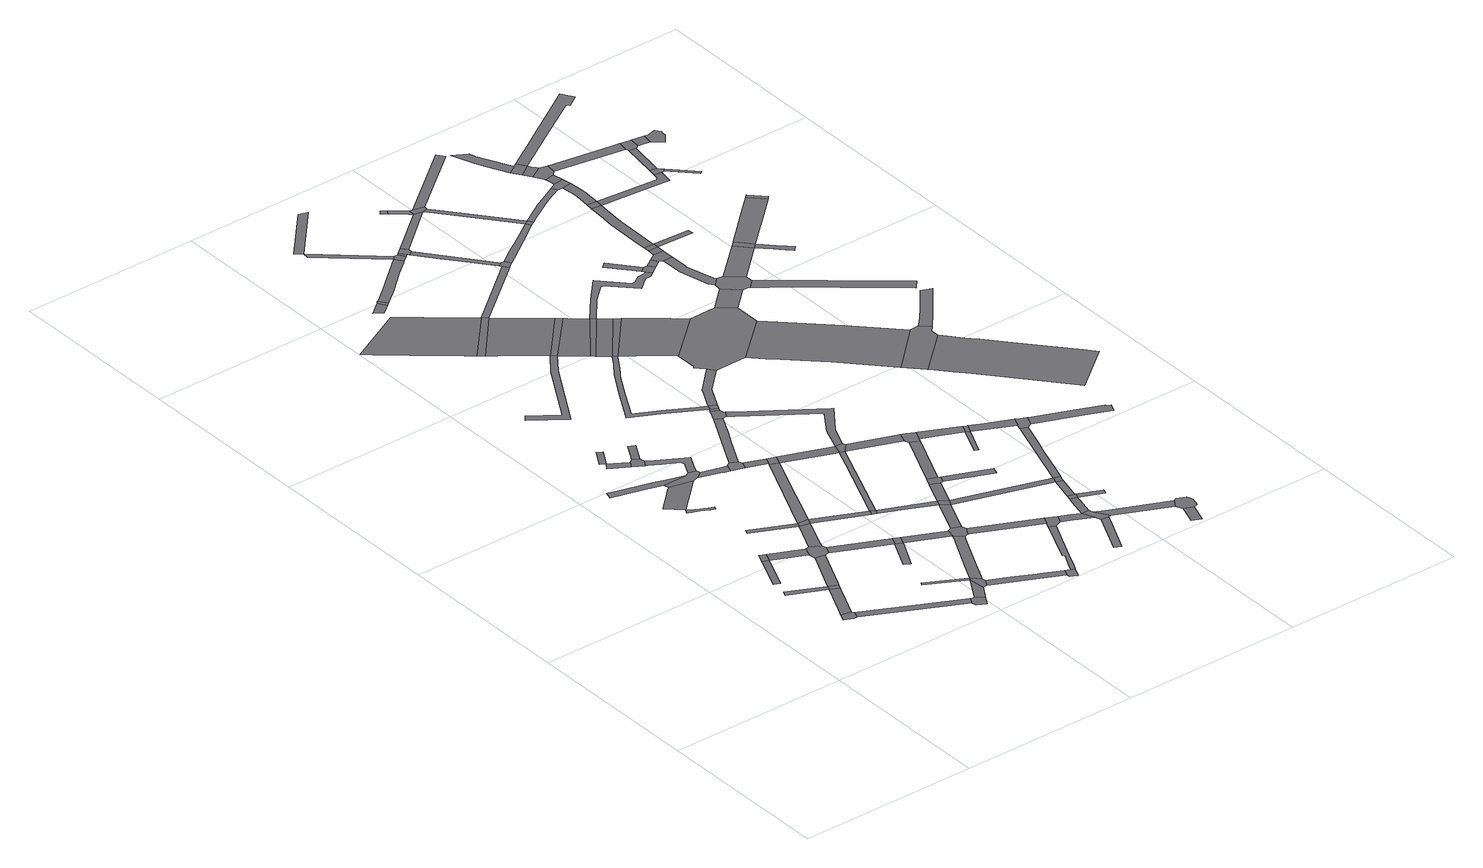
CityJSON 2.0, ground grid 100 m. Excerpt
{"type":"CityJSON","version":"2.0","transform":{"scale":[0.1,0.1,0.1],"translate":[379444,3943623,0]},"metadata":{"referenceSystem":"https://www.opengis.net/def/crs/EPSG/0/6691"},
"CityObjects":{
"road1":{"type":"Road","attributes":{"class":"1040","function":"9020","usage":"9","RoadStructureAttribute.sectionType":"4"},"geometry":[{"type":"MultiSurface","lod":"1","boundaries":[[[0,1,2,3,4,5]]]}]},
"road2":{"type":"Road","attributes":{"class":"1040","function":"9020","usage":"9","RoadStructureAttribute.sectionType":"1"},"geometry":[{"type":"MultiSurface","lod":"1","boundaries":[[[6,7,8,9]]]}]},
"road3":{"type":"Road","attributes":{"class":"1040","function":"9020","usage":"9","RoadStructureAttribute.sectionType":"1"},"geometry":[{"type":"MultiSurface","lod":"1","boundaries":[[[8,10,11,0,5,12,13,14,15]]]}]},
"road4":{"type":"Road","attributes":{"class":"1040","function":"9020","usage":"9","RoadStructureAttribute.sectionType":"1"},"geometry":[{"type":"MultiSurface","lod":"1","boundaries":[[[16,17,18,19]]]}]},
"road5":{"type":"Road","attributes":{"class":"1040","function":"9020","usage":"9","RoadStructureAttribute.sectionType":"4"},"geometry":[{"type":"MultiSurface","lod":"1","boundaries":[[[9,8,15,20]]]}]},
"road6":{"type":"Road","attributes":{"class":"1040","function":"9020","usage":"9","RoadStructureAttribute.sectionType":"4"},"geometry":[{"type":"MultiSurface","lod":"1","boundaries":[[[21,16,19,22]]]}]},
"road7":{"type":"Road","attributes":{"class":"1040","function":"9020","usage":"9","RoadStructureAttribute.sectionType":"1"},"geometry":[{"type":"MultiSurface","lod":"1","boundaries":[[[4,3,23,24]]]}]},
"road8":{"type":"Road","attributes":{"class":"1040","function":"9020","usage":"9","RoadStructureAttribute.sectionType":"1"},"geometry":[{"type":"MultiSurface","lod":"1","boundaries":[[[25,9,20,26,27,28]]]}]},
"road9":{"type":"Road","attributes":{"class":"1040","function":"9020","usage":"9","RoadStructureAttribute.sectionType":"1"},"geometry":[{"type":"MultiSurface","lod":"1","boundaries":[[[22,19,29,30]]]}]},
"road10":{"type":"Road","attributes":{"class":"1040","function":"9020","usage":"9","RoadStructureAttribute.sectionType":"1"},"geometry":[{"type":"MultiSurface","lod":"1","boundaries":[[[31,32,33,34,35,36,37,38,39,40,41,42,43,44]]]}]},
"road11":{"type":"Road","attributes":{"class":"1040","function":"9020","usage":"9","RoadStructureAttribute.sectionType":"4"},"geometry":[{"type":"MultiSurface","lod":"1","boundaries":[[[45,30,29,25,28,46,47,48]]]}]},
"road12":{"type":"Road","attributes":{"class":"1040","function":"9020","usage":"9","RoadStructureAttribute.sectionType":"1"},"geometry":[{"type":"MultiSurface","lod":"1","boundaries":[[[49,50,51,52,53,54,55,56,57]]]}]},
"road13":{"type":"Road","attributes":{"class":"1040","function":"9020","usage":"9","RoadStructureAttribute.sectionType":"1"},"geometry":[{"type":"MultiSurface","lod":"1","boundaries":[[[58,59,60,61,62,43,63,64,65]]]}]},
"road14":{"type":"Road","attributes":{"class":"1040","function":"9020","usage":"9","RoadStructureAttribute.sectionType":"1"},"geometry":[{"type":"MultiSurface","lod":"1","boundaries":[[[66,67,68,69]]]}]},
"road15":{"type":"Road","attributes":{"class":"1040","function":"9020","usage":"9","RoadStructureAttribute.sectionType":"1"},"geometry":[{"type":"MultiSurface","lod":"1","boundaries":[[[70,71,72,73]]]}]},
"road16":{"type":"Road","attributes":{"class":"1040","function":"9020","usage":"9","RoadStructureAttribute.sectionType":"4"},"geometry":[{"type":"MultiSurface","lod":"1","boundaries":[[[74,24,23,75,76,77,78]]]}]},
"road17":{"type":"Road","attributes":{"class":"1040","function":"9020","usage":"9","RoadStructureAttribute.sectionType":"1"},"geometry":[{"type":"MultiSurface","lod":"1","boundaries":[[[79,80,81,70]]]}]},
"road18":{"type":"Road","attributes":{"class":"1040","function":"9020","usage":"9","RoadStructureAttribute.sectionType":"1"},"geometry":[{"type":"MultiSurface","lod":"1","boundaries":[[[68,45,48,82,83]]]}]},
"road19":{"type":"Road","attributes":{"class":"1040","function":"9020","usage":"9","RoadStructureAttribute.sectionType":"1"},"geometry":[{"type":"MultiSurface","lod":"1","boundaries":[[[84,85,86,87,88,89]]]}]},
"road20":{"type":"Road","attributes":{"class":"1040","function":"9020","usage":"9","RoadStructureAttribute.sectionType":"4"},"geometry":[{"type":"MultiSurface","lod":"1","boundaries":[[[90,73,72,91,92,93]]]}]},
"road21":{"type":"Road","attributes":{"class":"1040","function":"9020","usage":"9","RoadStructureAttribute.sectionType":"1"},"geometry":[{"type":"MultiSurface","lod":"1","boundaries":[[[88,94,95,78,77,96,97,98]]]}]},
"road22":{"type":"Road","attributes":{"class":"1040","function":"9020","usage":"9","RoadStructureAttribute.sectionType":"4"},"geometry":[{"type":"MultiSurface","lod":"1","boundaries":[[[99,57,56,58,65,100,101,102]]]}]},
"road23":{"type":"Road","attributes":{"class":"1040","function":"9020","usage":"9","RoadStructureAttribute.sectionType":"1"},"geometry":[{"type":"MultiSurface","lod":"1","boundaries":[[[47,46,103,104]]]}]},
"road24":{"type":"Road","attributes":{"class":"1040","function":"9020","usage":"9","RoadStructureAttribute.sectionType":"4"},"geometry":[{"type":"MultiSurface","lod":"1","boundaries":[[[69,68,83,105]]]}]},
"road25":{"type":"Road","attributes":{"class":"1040","function":"9020","usage":"9","RoadStructureAttribute.sectionType":"1"},"geometry":[{"type":"MultiSurface","lod":"1","boundaries":[[[103,106,107,108]]]}]},
"road26":{"type":"Road","attributes":{"class":"1040","function":"9020","usage":"9","RoadStructureAttribute.sectionType":"1"},"geometry":[{"type":"MultiSurface","lod":"1","boundaries":[[[109,110,90,93]]]}]},
"road27":{"type":"Road","attributes":{"class":"1040","function":"9020","usage":"9","RoadStructureAttribute.sectionType":"4"},"geometry":[{"type":"MultiSurface","lod":"1","boundaries":[[[89,88,98,111,112,113]]]}]},
"road28":{"type":"Road","attributes":{"class":"1040","function":"9020","usage":"9","RoadStructureAttribute.sectionType":"1"},"geometry":[{"type":"MultiSurface","lod":"1","boundaries":[[[114,115,116,92,91,117,118,119,120,121,99,102]]]}]},
"road29":{"type":"Road","attributes":{"class":"1040","function":"9020","usage":"9","RoadStructureAttribute.sectionType":"1"},"geometry":[{"type":"MultiSurface","lod":"1","boundaries":[[[122,101,100,123,124,125,126,127]]]}]},
"road30":{"type":"Road","attributes":{"class":"1040","function":"9020","usage":"9","RoadStructureAttribute.sectionType":"4"},"geometry":[{"type":"MultiSurface","lod":"1","boundaries":[[[104,103,108,128]]]}]},
"road31":{"type":"Road","attributes":{"class":"1040","function":"9020","usage":"9","RoadStructureAttribute.sectionType":"1"},"geometry":[{"type":"MultiSurface","lod":"1","boundaries":[[[105,83,129,130]]]}]},
"road32":{"type":"Road","attributes":{"class":"1040","function":"9020","usage":"9","RoadStructureAttribute.sectionType":"1"},"geometry":[{"type":"MultiSurface","lod":"1","boundaries":[[[131,69,105,132,133,134,135]]]}]},
"road33":{"type":"Road","attributes":{"class":"1040","function":"9020","usage":"9","RoadStructureAttribute.sectionType":"1"},"geometry":[{"type":"MultiSurface","lod":"1","boundaries":[[[136,137,138,139,89,113,140,141,142,143,144,145,146]]]}]},
"road34":{"type":"Road","attributes":{"class":"1040","function":"9020","usage":"9","RoadStructureAttribute.sectionType":"1"},"geometry":[{"type":"MultiSurface","lod":"1","boundaries":[[[147,148,149,112,111,150,151,152]]]}]},
"road35":{"type":"Road","attributes":{"class":"1040","function":"9020","usage":"9","RoadStructureAttribute.sectionType":"4"},"geometry":[{"type":"MultiSurface","lod":"1","boundaries":[[[153,127,126,154,155,156]]]}]},
"road36":{"type":"Road","attributes":{"class":"1040","function":"9020","usage":"9","RoadStructureAttribute.sectionType":"1"},"geometry":[{"type":"MultiSurface","lod":"1","boundaries":[[[128,108,136,157]]]}]},
"road37":{"type":"Road","attributes":{"class":"1040","function":"9020","usage":"9","RoadStructureAttribute.sectionType":"1"},"geometry":[{"type":"MultiSurface","lod":"1","boundaries":[[[158,159,160,161,162,163,164,165,166,167,168]]]}]},
"road38":{"type":"Road","attributes":{"class":"1040","function":"9020","usage":"9","RoadStructureAttribute.sectionType":"4"},"geometry":[{"type":"MultiSurface","lod":"1","boundaries":[[[130,129,169,170]]]}]},
"road39":{"type":"Road","attributes":{"name":"都道318号","class":"1040","function":"3","usage":"1","RoadStructureAttribute.sectionType":"1"},"geometry":[{"type":"MultiSurface","lod":"1","boundaries":[[[171,172,173,174,175,176,177,178,179,180,181,182,183,184,185]]]}]},
"road40":{"type":"Road","attributes":{"class":"1040","function":"9020","usage":"9","RoadStructureAttribute.sectionType":"1"},"geometry":[{"type":"MultiSurface","lod":"1","boundaries":[[[155,154,186,187]]]}]},
"road41":{"type":"Road","attributes":{"class":"1040","function":"9020","usage":"9","RoadStructureAttribute.sectionType":"4"},"geometry":[{"type":"MultiSurface","lod":"1","boundaries":[[[188,189,157,136,146,190,191,192]]]}]},
"road42":{"type":"Road","attributes":{"class":"1040","function":"9020","usage":"9","RoadStructureAttribute.sectionType":"4"},"geometry":[{"type":"MultiSurface","lod":"1","boundaries":[[[187,186,131,135,193]]]}]},
"road43":{"type":"Road","attributes":{"class":"1040","function":"9020","usage":"9","RoadStructureAttribute.sectionType":"4"},"geometry":[{"type":"MultiSurface","lod":"1","boundaries":[[[194,152,151,195,196,197,198]]]}]},
"road44":{"type":"Road","attributes":{"class":"1040","function":"9020","usage":"9","RoadStructureAttribute.sectionType":"1"},"geometry":[{"type":"MultiSurface","lod":"1","boundaries":[[[199,200,201,202,153,156,203,204,205,206]]]}]},
"road45":{"type":"Road","attributes":{"class":"1040","function":"9020","usage":"9","RoadStructureAttribute.sectionType":"1"},"geometry":[{"type":"MultiSurface","lod":"1","boundaries":[[[170,169,207,208,209]]]}]},
"road46":{"type":"Road","attributes":{"class":"1040","function":"9020","usage":"9","RoadStructureAttribute.sectionType":"1"},"geometry":[{"type":"MultiSurface","lod":"1","boundaries":[[[210,211,212,213,214,215,216]]]}]},
"road47":{"type":"Road","attributes":{"class":"1040","function":"9020","usage":"9","RoadStructureAttribute.sectionType":"1"},"geometry":[{"type":"MultiSurface","lod":"1","boundaries":[[[217,218,219,130,170,220]]]}]},
"road48":{"type":"Road","attributes":{"class":"1040","function":"9020","usage":"9","RoadStructureAttribute.sectionType":"1"},"geometry":[{"type":"MultiSurface","lod":"1","boundaries":[[[208,221,222,188,192,223]]]}]},
"road49":{"type":"Road","attributes":{"class":"1040","function":"9020","usage":"9","RoadStructureAttribute.sectionType":"4"},"geometry":[{"type":"MultiSurface","lod":"1","boundaries":[[[224,210,216,225,226,227]]]}]},
"road50":{"type":"Road","attributes":{"name":"都道318号","class":"1040","function":"3","usage":"1","RoadStructureAttribute.sectionType":"4"},"geometry":[{"type":"MultiSurface","lod":"1","boundaries":[[[185,184,228,229]]]}]},
"road51":{"type":"Road","attributes":{"class":"1040","function":"9020","usage":"9","RoadStructureAttribute.sectionType":"1"},"geometry":[{"type":"MultiSurface","lod":"1","boundaries":[[[230,231,232,233,234,235,236,237,238,239,240,241,242,243,244,245,246,247,248,249,250,251,252]]]}]},
"road52":{"type":"Road","attributes":{"class":"1040","function":"9020","usage":"9","RoadStructureAttribute.sectionType":"1"},"geometry":[{"type":"MultiSurface","lod":"1","boundaries":[[[253,193,135,254,217,255]]]}]},
"road53":{"type":"Road","attributes":{"class":"1040","function":"9020","usage":"9","RoadStructureAttribute.sectionType":"1"},"geometry":[{"type":"MultiSurface","lod":"1","boundaries":[[[256,191,190,257,258,259]]]}]},
"road54":{"type":"Road","attributes":{"class":"1040","function":"9020","usage":"9","RoadStructureAttribute.sectionType":"1"},"geometry":[{"type":"MultiSurface","lod":"1","boundaries":[[[260,261,262,263,264,198,197,265,266,267,268]]]}]},
"road55":{"type":"Road","attributes":{"class":"1040","function":"9020","usage":"9","RoadStructureAttribute.sectionType":"4"},"geometry":[{"type":"MultiSurface","lod":"1","boundaries":[[[209,208,223,269]]]}]},
"road56":{"type":"Road","attributes":{"class":"1040","function":"9020","usage":"9","RoadStructureAttribute.sectionType":"4"},"geometry":[{"type":"MultiSurface","lod":"1","boundaries":[[[270,199,206,271,272,273,274]]]}]},
"road57":{"type":"Road","attributes":{"name":"都道318号","class":"1040","function":"3","usage":"1","RoadStructureAttribute.sectionType":"1"},"geometry":[{"type":"MultiSurface","lod":"1","boundaries":[[[275,276,229,228,277,278,279,280,281,159,282]]]}]},
"road58":{"type":"Road","attributes":{"class":"1040","function":"9020","usage":"9","RoadStructureAttribute.sectionType":"1"},"geometry":[{"type":"MultiSurface","lod":"1","boundaries":[[[251,283,270,274,284]]]}]},
"road59":{"type":"Road","attributes":{"class":"1040","function":"9020","usage":"9","RoadStructureAttribute.sectionType":"1"},"geometry":[{"type":"MultiSurface","lod":"1","boundaries":[[[285,209,269,286]]]}]},
"road60":{"type":"Road","attributes":{"class":"1040","function":"9020","usage":"9","RoadStructureAttribute.sectionType":"4"},"geometry":[{"type":"MultiSurface","lod":"1","boundaries":[[[252,251,284,287]]]}]},
"road61":{"type":"Road","attributes":{"class":"1040","function":"9020","usage":"9","RoadStructureAttribute.sectionType":"1"},"geometry":[{"type":"MultiSurface","lod":"1","boundaries":[[[288,289,290,227,226,291,292,293,294,295,296]]]}]},
"road62":{"type":"Road","attributes":{"class":"1040","function":"9020","usage":"9","RoadStructureAttribute.sectionType":"4"},"geometry":[{"type":"MultiSurface","lod":"1","boundaries":[[[255,217,220,297,298]]]}]},
"road63":{"type":"Road","attributes":{"class":"1040","function":"9020","usage":"9","RoadStructureAttribute.sectionType":"4"},"geometry":[{"type":"MultiSurface","lod":"1","boundaries":[[[299,285,286,300,301,302]]]}]},
"road64":{"type":"Road","attributes":{"name":"都道318号","class":"1040","function":"3","usage":"1","RoadStructureAttribute.sectionType":"4"},"geometry":[{"type":"MultiSurface","lod":"1","boundaries":[[[158,303,282,159]]]}]},
"road65":{"type":"Road","attributes":{"class":"1040","function":"9020","usage":"9","RoadStructureAttribute.sectionType":"4"},"geometry":[{"type":"MultiSurface","lod":"1","boundaries":[[[259,258,260,268,304,305]]]}]},
"road66":{"type":"Road","attributes":{"class":"1040","function":"9020","usage":"9","RoadStructureAttribute.sectionType":"1"},"geometry":[{"type":"MultiSurface","lod":"1","boundaries":[[[306,307,288,308]]]}]},
"road67":{"type":"Road","attributes":{"class":"1040","function":"9020","usage":"9","RoadStructureAttribute.sectionType":"1"},"geometry":[{"type":"MultiSurface","lod":"1","boundaries":[[[309,310,311,312,313,272,271,314,315,316,317,318,255,298]]]}]},
"road68":{"type":"Road","attributes":{"name":"都道318号","class":"1040","function":"3","usage":"1","RoadStructureAttribute.sectionType":"1"},"geometry":[{"type":"MultiSurface","lod":"1","boundaries":[[[319,303,158,320,321,322]]]}]},
"road69":{"type":"Road","attributes":{"class":"1040","function":"9020","usage":"9","RoadStructureAttribute.sectionType":"1"},"geometry":[{"type":"MultiSurface","lod":"1","boundaries":[[[323,324,325,326,327,328,252,287]]]}]},
"road70":{"type":"Road","attributes":{"class":"1040","function":"9020","usage":"9","RoadStructureAttribute.sectionType":"1"},"geometry":[{"type":"MultiSurface","lod":"1","boundaries":[[[329,330,306,331]]]}]},
"road71":{"type":"Road","attributes":{"class":"1040","function":"9020","usage":"9","RoadStructureAttribute.sectionType":"1"},"geometry":[{"type":"MultiSurface","lod":"1","boundaries":[[[297,220,332,333]]]}]},
"road72":{"type":"Road","attributes":{"class":"1040","function":"9020","usage":"9","RoadStructureAttribute.sectionType":"1"},"geometry":[{"type":"MultiSurface","lod":"1","boundaries":[[[269,223,334,335,336]]]}]},
"road73":{"type":"Road","attributes":{"class":"1040","function":"9020","usage":"9","RoadStructureAttribute.sectionType":"1"},"geometry":[{"type":"MultiSurface","lod":"1","boundaries":[[[337,338,339,340,341]]]}]},
"road74":{"type":"Road","attributes":{"name":"都道318号","class":"1040","function":"3","usage":"1","RoadStructureAttribute.sectionType":"4"},"geometry":[{"type":"MultiSurface","lod":"1","boundaries":[[[342,343,322,321]]]}]},
"road75":{"type":"Road","attributes":{"class":"1040","function":"9020","usage":"9","RoadStructureAttribute.sectionType":"1"},"geometry":[{"type":"MultiSurface","lod":"1","boundaries":[[[344,305,304,345,346,347]]]}]},
"road76":{"type":"Road","attributes":{"class":"1040","function":"9020","usage":"9","RoadStructureAttribute.sectionType":"1"},"geometry":[{"type":"MultiSurface","lod":"1","boundaries":[[[348,349,299,302,350]]]}]},
"road77":{"type":"Road","attributes":{"class":"1040","function":"9020","usage":"9","RoadStructureAttribute.sectionType":"1"},"geometry":[{"type":"MultiSurface","lod":"1","boundaries":[[[351,352,301,300]]]}]},
"road78":{"type":"Road","attributes":{"name":"都道318号","class":"1040","function":"3","usage":"1","RoadStructureAttribute.sectionType":"1"},"geometry":[{"type":"MultiSurface","lod":"1","boundaries":[[[343,342,240,353]]]}]},
"road79":{"type":"Road","attributes":{"class":"1040","function":"9020","usage":"9","RoadStructureAttribute.sectionType":"4"},"geometry":[{"type":"MultiSurface","lod":"1","boundaries":[[[308,288,296,354,355,356]]]}]},
"road80":{"type":"Road","attributes":{"class":"1040","function":"9020","usage":"9","RoadStructureAttribute.sectionType":"1"},"geometry":[{"type":"MultiSurface","lod":"1","boundaries":[[[357,358,185,229,359]]]}]},
"road81":{"type":"Road","attributes":{"name":"都道318号","class":"1040","function":"3","usage":"1","RoadStructureAttribute.sectionType":"4"},"geometry":[{"type":"MultiSurface","lod":"1","boundaries":[[[239,360,353,240]]]}]},
"road82":{"type":"Road","attributes":{"class":"1040","function":"9020","usage":"9","RoadStructureAttribute.sectionType":"1"},"geometry":[{"type":"MultiSurface","lod":"1","boundaries":[[[361,355,354,362]]]}]},
"road83":{"type":"Road","attributes":{"class":"1040","function":"9020","usage":"9","RoadStructureAttribute.sectionType":"4"},"geometry":[{"type":"MultiSurface","lod":"1","boundaries":[[[347,346,337,341,363,364,365]]]}]},
"road84":{"type":"Road","attributes":{"class":"1040","function":"9020","usage":"9","RoadStructureAttribute.sectionType":"1"},"geometry":[{"type":"MultiSurface","lod":"1","boundaries":[[[366,367,347,365,368,369,370]]]}]},
"road85":{"type":"Road","attributes":{"class":"1040","function":"9020","usage":"9","RoadStructureAttribute.sectionType":"4"},"geometry":[{"type":"MultiSurface","lod":"1","boundaries":[[[371,361,362,372,373,374]]]}]},
"road86":{"type":"Road","attributes":{"class":"1040","function":"9020","usage":"9","RoadStructureAttribute.sectionType":"4"},"geometry":[{"type":"MultiSurface","lod":"1","boundaries":[[[375,333,332,348,350,376,377]]]}]},
"road87":{"type":"Road","attributes":{"class":"1040","function":"9020","usage":"9","RoadStructureAttribute.sectionType":"4"},"geometry":[{"type":"MultiSurface","lod":"1","boundaries":[[[378,366,370,379,380]]]}]},
"road88":{"type":"Road","attributes":{"name":"都道318号","class":"1040","function":"3","usage":"1","RoadStructureAttribute.sectionType":"1"},"geometry":[{"type":"MultiSurface","lod":"1","boundaries":[[[381,360,239,382,383,384]]]}]},
"road89":{"type":"Road","attributes":{"class":"1040","function":"9020","usage":"9","RoadStructureAttribute.sectionType":"1"},"geometry":[{"type":"MultiSurface","lod":"1","boundaries":[[[335,378,380,385,386]]]}]},
"road90":{"type":"Road","attributes":{"class":"1040","function":"9020","usage":"9","RoadStructureAttribute.sectionType":"1"},"geometry":[{"type":"MultiSurface","lod":"1","boundaries":[[[373,372,387,388,389,390]]]}]},
"road91":{"type":"Road","attributes":{"class":"1040","function":"9020","usage":"9","RoadStructureAttribute.sectionType":"1"},"geometry":[{"type":"MultiSurface","lod":"1","boundaries":[[[391,392,379,370]]]}]},
"road92":{"type":"Road","attributes":{"class":"1040","function":"9020","usage":"9","RoadStructureAttribute.sectionType":"4"},"geometry":[{"type":"MultiSurface","lod":"1","boundaries":[[[336,335,386,393,394]]]}]},
"road93":{"type":"Road","attributes":{"class":"1040","function":"9020","usage":"9","RoadStructureAttribute.sectionType":"1"},"geometry":[{"type":"MultiSurface","lod":"1","boundaries":[[[395,364,363,396,397]]]}]},
"road94":{"type":"Road","attributes":{"class":"1040","function":"9020","usage":"9","RoadStructureAttribute.sectionType":"1"},"geometry":[{"type":"MultiSurface","lod":"1","boundaries":[[[398,399,377,376,400,401,402]]]}]},
"road95":{"type":"Road","attributes":{"class":"1040","function":"9020","usage":"9","RoadStructureAttribute.sectionType":"1"},"geometry":[{"type":"MultiSurface","lod":"1","boundaries":[[[401,403,404,405]]]}]},
"road96":{"type":"Road","attributes":{"class":"1040","function":"9020","usage":"9","RoadStructureAttribute.sectionType":"1"},"geometry":[{"type":"MultiSurface","lod":"1","boundaries":[[[406,371,374,407,408]]]}]},
"road97":{"type":"Road","attributes":{"class":"1040","function":"9020","usage":"9","RoadStructureAttribute.sectionType":"4"},"geometry":[{"type":"MultiSurface","lod":"1","boundaries":[[[409,410,390,389,357,359,411]]]}]},
"road98":{"type":"Road","attributes":{"name":"都道318号","class":"1040","function":"3","usage":"1","RoadStructureAttribute.sectionType":"4"},"geometry":[{"type":"MultiSurface","lod":"1","boundaries":[[[412,413,414,415,384,383,416,417,325,324,418,419]]]}]},
"road99":{"type":"Road","attributes":{"class":"1040","function":"9020","usage":"9","RoadStructureAttribute.sectionType":"4"},"geometry":[{"type":"MultiSurface","lod":"1","boundaries":[[[420,421,422,423]]]}]},
"road100":{"type":"Road","attributes":{"class":"1040","function":"9020","usage":"9","RoadStructureAttribute.sectionType":"1"},"geometry":[{"type":"MultiSurface","lod":"1","boundaries":[[[424,425,426,427]]]}]},
"road101":{"type":"Road","attributes":{"class":"1040","function":"9020","usage":"9","RoadStructureAttribute.sectionType":"4"},"geometry":[{"type":"MultiSurface","lod":"1","boundaries":[[[428,402,401,405,429]]]}]},
"road102":{"type":"Road","attributes":{"class":"1040","function":"9020","usage":"9","RoadStructureAttribute.sectionType":"1"},"geometry":[{"type":"MultiSurface","lod":"1","boundaries":[[[423,422,430,406,431]]]}]},
"road103":{"type":"Road","attributes":{"class":"1040","function":"9020","usage":"9","RoadStructureAttribute.sectionType":"1"},"geometry":[{"type":"MultiSurface","lod":"1","boundaries":[[[432,433,336,394,434,435,436,437,438]]]}]},
"road104":{"type":"Road","attributes":{"class":"1040","function":"9020","usage":"9","RoadStructureAttribute.sectionType":"1"},"geometry":[{"type":"MultiSurface","lod":"1","boundaries":[[[439,440,441,442,443,444,322,343,445,446,447,448,449,450,451,452]]]}]},
"road105":{"type":"Road","attributes":{"class":"1040","function":"9020","usage":"9","RoadStructureAttribute.sectionType":"4"},"geometry":[{"type":"MultiSurface","lod":"1","boundaries":[[[453,397,396,424,427,454,455,456]]]}]},
"road106":{"type":"Road","attributes":{"class":"1040","function":"9020","usage":"9","RoadStructureAttribute.sectionType":"4"},"geometry":[{"type":"MultiSurface","lod":"1","boundaries":[[[431,406,408,457,458,459]]]}]},
"road107":{"type":"Road","attributes":{"class":"1040","function":"9020","usage":"9","RoadStructureAttribute.sectionType":"1"},"geometry":[{"type":"MultiSurface","lod":"1","boundaries":[[[460,461,429,405,462,463]]]}]},
"road108":{"type":"Road","attributes":{"class":"1040","function":"9020","usage":"9","RoadStructureAttribute.sectionType":"1"},"geometry":[{"type":"MultiSurface","lod":"1","boundaries":[[[464,465,466,467,468,469,470,471,472,410,409]]]}]},
"road109":{"type":"Road","attributes":{"class":"1040","function":"9020","usage":"9","RoadStructureAttribute.sectionType":"4"},"geometry":[{"type":"MultiSurface","lod":"1","boundaries":[[[473,463,462,432,438,474,475]]]}]},
"road110":{"type":"Road","attributes":{"class":"1040","function":"9020","usage":"9","RoadStructureAttribute.sectionType":"1"},"geometry":[{"type":"MultiSurface","lod":"1","boundaries":[[[476,457,408,477,478,468,479]]]}]},
"road111":{"type":"Road","attributes":{"class":"1040","function":"9020","usage":"9","RoadStructureAttribute.sectionType":"1"},"geometry":[{"type":"MultiSurface","lod":"1","boundaries":[[[480,481,482,483]]]}]},
"road112":{"type":"Road","attributes":{"name":"都道318号","class":"1040","function":"3","usage":"1","RoadStructureAttribute.sectionType":"1"},"geometry":[{"type":"MultiSurface","lod":"1","boundaries":[[[484,485,486,487,419,418,488,489,490,491,492,493,494]]]}]},
"road113":{"type":"Road","attributes":{"class":"1040","function":"9020","usage":"9","RoadStructureAttribute.sectionType":"4"},"geometry":[{"type":"MultiSurface","lod":"1","boundaries":[[[483,482,452,451,495,496,497]]]}]},
"road114":{"type":"Road","attributes":{"class":"1040","function":"9020","usage":"9","RoadStructureAttribute.sectionType":"1"},"geometry":[{"type":"MultiSurface","lod":"1","boundaries":[[[498,413,412,499]]]}]},
"road115":{"type":"Road","attributes":{"class":"1040","function":"9020","usage":"9","RoadStructureAttribute.sectionType":"4"},"geometry":[{"type":"MultiSurface","lod":"1","boundaries":[[[479,468,467,500,501]]]}]},
"road116":{"type":"Road","attributes":{"class":"1040","function":"9020","usage":"9","RoadStructureAttribute.sectionType":"1"},"geometry":[{"type":"MultiSurface","lod":"1","boundaries":[[[502,503,459,458,504,505,506]]]}]},
"road117":{"type":"Road","attributes":{"class":"1040","function":"9020","usage":"9","RoadStructureAttribute.sectionType":"1"},"geometry":[{"type":"MultiSurface","lod":"1","boundaries":[[[507,508,497,496]]]}]},
"road118":{"type":"Road","attributes":{"class":"1040","function":"9020","usage":"9","RoadStructureAttribute.sectionType":"1"},"geometry":[{"type":"MultiSurface","lod":"1","boundaries":[[[509,510,511,512,513,475,474,514,515,516,517]]]}]},
"road119":{"type":"Road","attributes":{"class":"1040","function":"9020","usage":"9","RoadStructureAttribute.sectionType":"1"},"geometry":[{"type":"MultiSurface","lod":"1","boundaries":[[[518,519,520,521,522,523,524,525,526,527,528,529]]]}]},
"road120":{"type":"Road","attributes":{"class":"1040","function":"9020","usage":"9","RoadStructureAttribute.sectionType":"4"},"geometry":[{"type":"MultiSurface","lod":"1","boundaries":[[[530,508,507,518,529,531]]]}]},
"road121":{"type":"Road","attributes":{"class":"1040","function":"9020","usage":"9","RoadStructureAttribute.sectionType":"4"},"geometry":[{"type":"MultiSurface","lod":"1","boundaries":[[[524,523,498,499,532,533,534,535,536,537]]]}]},
"road122":{"type":"Road","attributes":{"class":"1040","function":"9020","usage":"9","RoadStructureAttribute.sectionType":"1"},"geometry":[{"type":"MultiSurface","lod":"1","boundaries":[[[538,539,530,531]]]}]},
"road123":{"type":"Road","attributes":{"name":"都道318号","class":"1040","function":"3","usage":"1","RoadStructureAttribute.sectionType":"4"},"geometry":[{"type":"MultiSurface","lod":"1","boundaries":[[[540,541,542,494,493,543,544]]]}]},
"road124":{"type":"Road","attributes":{"class":"1040","function":"9020","usage":"9","RoadStructureAttribute.sectionType":"4"},"geometry":[{"type":"MultiSurface","lod":"1","boundaries":[[[545,539,538,546,547]]]}]},
"road125":{"type":"Road","attributes":{"class":"1040","function":"9020","usage":"9","RoadStructureAttribute.sectionType":"1"},"geometry":[{"type":"MultiSurface","lod":"1","boundaries":[[[548,549,550,551,479,501,552,553,554,555,556]]]}]},
"road126":{"type":"Road","attributes":{"class":"1040","function":"9020","usage":"9","RoadStructureAttribute.sectionType":"1"},"geometry":[{"type":"MultiSurface","lod":"1","boundaries":[[[557,558,559,560,561,545,547,562,563,564,565]]]}]},
"road127":{"type":"Road","attributes":{"class":"1040","function":"9020","usage":"9","RoadStructureAttribute.sectionType":"1"},"geometry":[{"type":"MultiSurface","lod":"1","boundaries":[[[566,567,546,538]]]}]},
"road128":{"type":"Road","attributes":{"class":"1040","function":"9020","usage":"9","RoadStructureAttribute.sectionType":"1"},"geometry":[{"type":"MultiSurface","lod":"1","boundaries":[[[568,569,537,536,570,571]]]}]},
"road129":{"type":"Road","attributes":{"class":"1040","function":"9020","usage":"9","RoadStructureAttribute.sectionType":"4"},"geometry":[{"type":"MultiSurface","lod":"1","boundaries":[[[572,557,565,573]]]}]},
"road130":{"type":"Road","attributes":{"class":"1040","function":"9020","usage":"9","RoadStructureAttribute.sectionType":"1"},"geometry":[{"type":"MultiSurface","lod":"1","boundaries":[[[574,575,576,577,578,579,580,581,582,583]]]}]},
"road131":{"type":"Road","attributes":{"name":"都道318号","class":"1040","function":"3","usage":"1","RoadStructureAttribute.sectionType":"1"},"geometry":[{"type":"MultiSurface","lod":"1","boundaries":[[[584,585,586,587,588,589,544,543,590,591,592,593,594]]]}]},
"road132":{"type":"Road","attributes":{"class":"1040","function":"9020","usage":"9","RoadStructureAttribute.sectionType":"1"},"geometry":[{"type":"MultiSurface","lod":"1","boundaries":[[[595,596,597,598,599,600,601,602,572,573]]]}]},
"road133":{"type":"Road","attributes":{"class":"1040","function":"9020","usage":"9","RoadStructureAttribute.sectionType":"4"},"geometry":[{"type":"MultiSurface","lod":"1","boundaries":[[[603,604,605,548,556,599,598]]]}]},
"road134":{"type":"Road","attributes":{"class":"1040","function":"9020","usage":"9","RoadStructureAttribute.sectionType":"4"},"geometry":[{"type":"MultiSurface","lod":"1","boundaries":[[[606,580,579,607,608]]]}]},
"road135":{"type":"Road","attributes":{"class":"1040","function":"9020","usage":"9","RoadStructureAttribute.sectionType":"1"},"geometry":[{"type":"MultiSurface","lod":"1","boundaries":[[[609,610,608,607,611,612]]]}]},
"road136":{"type":"Road","attributes":{"class":"1040","function":"9020","usage":"9","RoadStructureAttribute.sectionType":"1"},"geometry":[{"type":"MultiSurface","lod":"1","boundaries":[[[613,614,615,616,605,604]]]}]},
"road137":{"type":"Road","attributes":{"class":"1040","function":"9020","usage":"9","RoadStructureAttribute.sectionType":"1"},"geometry":[{"type":"MultiSurface","lod":"1","boundaries":[[[617,618,619,620,621,622,623,535,534,624,625,626,627,628,629,630]]]}]},
"road138":{"type":"Road","attributes":{"class":"1040","function":"9020","usage":"9","RoadStructureAttribute.sectionType":"4"},"geometry":[{"type":"MultiSurface","lod":"1","boundaries":[[[631,612,611,632,633,614,613,634,635]]]}]},
"road139":{"type":"Road","attributes":{"class":"1040","function":"9020","usage":"9","RoadStructureAttribute.sectionType":"4"},"geometry":[{"type":"MultiSurface","lod":"1","boundaries":[[[636,568,571,637]]]}]},
"road140":{"type":"Road","attributes":{"class":"1040","function":"9020","usage":"9","RoadStructureAttribute.sectionType":"1"},"geometry":[{"type":"MultiSurface","lod":"1","boundaries":[[[638,639,640,641,642,643,644,645,646,542,541]]]}]},
"road141":{"type":"Road","attributes":{"class":"1040","function":"9020","usage":"9","RoadStructureAttribute.sectionType":"1"},"geometry":[{"type":"MultiSurface","lod":"1","boundaries":[[[647,648,649,650,651,652,637,571]]]}]},
"road142":{"type":"Road","attributes":{"class":"1040","function":"9020","usage":"9","RoadStructureAttribute.sectionType":"1"},"geometry":[{"type":"MultiSurface","lod":"1","boundaries":[[[653,654,655,573,565,656,657]]]}]},
"road143":{"type":"Road","attributes":{"class":"1040","function":"9020","usage":"9","RoadStructureAttribute.sectionType":"1"},"geometry":[{"type":"MultiSurface","lod":"1","boundaries":[[[658,659,636,637,660,661,662]]]}]},
"road144":{"type":"Road","attributes":{"class":"1040","function":"9020","usage":"9","RoadStructureAttribute.sectionType":"1"},"geometry":[{"type":"MultiSurface","lod":"1","boundaries":[[[663,664,635,634,665,666]]]}]},
"road145":{"type":"Road","attributes":{"class":"1040","function":"9020","usage":"9","RoadStructureAttribute.sectionType":"1"},"geometry":[{"type":"MultiSurface","lod":"1","boundaries":[[[667,668,669,670,606,608,671,672,673,674]]]}]},
"road146":{"type":"Road","attributes":{"class":"1040","function":"9020","usage":"9","RoadStructureAttribute.sectionType":"4"},"geometry":[{"type":"MultiSurface","lod":"1","boundaries":[[[675,653,657,676,677,678]]]}]},
"road147":{"type":"Road","attributes":{"class":"1040","function":"9020","usage":"9","RoadStructureAttribute.sectionType":"1"},"geometry":[{"type":"MultiSurface","lod":"1","boundaries":[[[679,675,678,680]]]}]},
"road148":{"type":"Road","attributes":{"class":"1040","function":"9020","usage":"9","RoadStructureAttribute.sectionType":"1"},"geometry":[{"type":"MultiSurface","lod":"1","boundaries":[[[681,682,677,676]]]}]},
"road149":{"type":"Road","attributes":{"class":"1040","function":"9020","usage":"9","RoadStructureAttribute.sectionType":"4"},"geometry":[{"type":"MultiSurface","lod":"1","boundaries":[[[683,658,662,684]]]}]},
"road150":{"type":"Road","attributes":{"class":"1040","function":"9020","usage":"9","RoadStructureAttribute.sectionType":"4"},"geometry":[{"type":"MultiSurface","lod":"1","boundaries":[[[685,666,665,686,679,680,687,688]]]}]},
"road151":{"type":"Road","attributes":{"class":"1040","function":"9020","usage":"9","RoadStructureAttribute.sectionType":"1"},"geometry":[{"type":"MultiSurface","lod":"1","boundaries":[[[688,687,689,690]]]}]},
"road152":{"type":"Road","attributes":{"class":"1040","function":"9020","usage":"9","RoadStructureAttribute.sectionType":"4"},"geometry":[{"type":"MultiSurface","lod":"1","boundaries":[[[691,692,690,689,693,694,695,696]]]}]}
},
"vertices":[
[370,447,0],[352,408,0],[400,383,0],[421,383,0],[435,424,0],[427,440,0],
[283,779,0],[271,752,0],[469,661,0],[481,686,0],
[464,650,0],[393,497,0],[472,539,0],[497,591,0],[513,627,0],[519,638,0],
[370,1059,0],[285,862,0],[318,847,0],[405,1042,0],
[530,662,0],
[391,1109,0],[425,1093,0],
[930,135,0],[950,172,0],
[590,920,0],[536,675,0],[638,898,0],[645,913,0],
[584,959,0],[604,1011,0],
[363,1617,0],[381,1609,0],[391,1604,0],[417,1592,0],[457,1573,0],[465,1569,0],[487,1559,0],[495,1577,0],[481,1584,0],[468,1590,0],[411,1617,0],[408,1619,0],[370,1643,0],[357,1620,0],
[628,1016,0],[670,916,0],[691,961,0],[680,983,0],
[463,1912,0],[399,1931,0],[347,1947,0],[262,1967,0],[163,1997,0],[152,1953,0],[312,1914,0],[424,1880,0],[564,1881,0],
[431,1853,0],[416,1839,0],[346,1773,0],[311,1740,0],[291,1721,0],[434,1703,0],[492,1758,0],[560,1823,0],
[483,1322,0],[471,1294,0],[704,1186,0],[717,1213,0],
[325,2201,0],[301,2166,0],[404,2107,0],[424,2138,0],
[959,167,0],[936,110,0],[982,83,0],[1015,137,0],[971,167,0],
[381,2296,0],[351,2311,0],[297,2219,0],
[690,1006,0],[763,1174,0],
[956,372,0],[851,429,0],[843,412,0],[947,356,0],[1052,299,0],[1062,315,0],
[446,2156,0],[462,2073,0],[484,2107,0],[480,2136,0],
[1041,282,0],[975,173,0],[1021,146,0],[1053,197,0],[1061,210,0],
[585,1892,0],[589,1830,0],[633,1860,0],[624,1881,0],
[968,778,0],[990,823,0],
[778,1208,0],
[885,608,0],[920,590,0],[1006,761,0],
[540,2243,0],[505,2260,0],
[1083,213,0],[1105,252,0],[1101,274,0],
[646,1925,0],[680,1993,0],[503,2095,0],[473,2067,0],[530,2034,0],[615,1985,0],[622,1966,0],[600,1922,0],
[740,1829,0],[635,1816,0],[704,1795,0],[726,1787,0],[756,1777,0],[771,1823,0],
[1026,806,0],
[1044,1051,0],[1057,1081,0],
[937,1707,0],[834,1341,0],[898,1493,0],[907,1512,0],[982,1687,0],
[1230,657,0],[1226,647,0],[1224,644,0],[1109,412,0],[1112,292,0],[1159,387,0],[1168,405,0],[1193,457,0],[1257,585,0],[1270,609,0],[1276,618,0],
[1352,134,0],[1340,140,0],[1221,197,0],[1321,101,0],[1443,43,0],[1461,82,0],
[794,1838,0],[826,1754,0],[843,1798,0],[834,1819,0],
[1242,707,0],
[742,3098,0],[715,3119,0],[629,3008,0],[587,2937,0],[568,2905,0],[431,2673,0],[288,2781,0],[264,2749,0],[439,2617,0],[441,2620,0],[661,2991,0],
[1071,1040,0],[1083,1069,0],
[602,3641,0],[531,3700,0],[490,3733,0],[450,3767,0],[407,3803,0],[372,3831,0],[328,3869,0],[7,3703,0],[55,3661,0],[75,3644,0],[191,3545,0],[273,3478,0],[394,3378,0],[438,3342,0],[664,3590,0],
[941,1716,0],[957,1755,0],
[1265,716,0],[1259,714,0],[1298,625,0],[1323,669,0],[1315,699,0],
[1003,1737,0],
[1475,75,0],[1448,25,0],[1483,6,0],[1509,59,0],[1488,69,0],
[976,2186,0],[954,2142,0],[931,2097,0],[912,2060,0],[923,1987,0],[952,2040,0],[958,2051,0],[1016,2164,0],
[1228,971,0],[1352,915,0],[1367,946,0],
[353,4004,0],[340,3994,0],[305,3966,0],[282,3949,0],[327,3917,0],[359,3942,0],[384,3961,0],
[1266,1578,0],[1224,1477,0],[1175,1362,0],[1291,1568,0],
[1348,905,0],[1298,791,0],[1395,880,0],
[366,4019,0],[397,3972,0],[401,3974,0],[369,4017,0],
[470,3315,0],[694,3567,0],
[977,2322,0],[852,2392,0],[830,2404,0],[697,2474,0],[781,2624,0],[864,2764,0],[878,2783,0],[907,2825,0],[960,2905,0],[965,2911,0],[945,2927,0],[909,2873,0],[888,2844,0],[874,2826,0],[857,2802,0],[844,2783,0],[755,2634,0],[673,2488,0],[657,2460,0],[808,2384,0],[831,2372,0],[1018,2268,0],[1032,2295,0],
[1149,1682,0],[1250,1583,0],[1285,1631,0],
[1326,668,0],[1305,623,0],[1653,460,0],[1674,505,0],
[1641,432,0],[1588,314,0],[1533,192,0],[1543,179,0],[1499,93,0],[1520,82,0],[1561,170,0],[1621,299,0],[1676,416,0],
[1413,914,0],
[1009,2251,0],[1040,2168,0],[1062,2202,0],[1055,2206,0],[1049,2230,0],
[899,3398,0],[809,3471,0],[513,3279,0],[515,3277,0],[519,3281,0],[623,3196,0],[714,3120,0],[939,3365,0],
[1015,2263,0],[1058,2248,0],
[1429,1087,0],[1480,1063,0],
[1072,2275,0],
[659,4259,0],[450,4081,0],[397,4039,0],[427,3995,0],[451,4014,0],[485,4041,0],[605,4146,0],[679,4205,0],[693,4217,0],
[1336,1614,0],[1327,1630,0],
[1448,1130,0],[1497,1066,0],[1512,1103,0],[1500,1108,0],
[969,3339,0],
[1714,431,0],[1734,477,0],
[351,4568,0],[349,4533,0],[676,4280,0],
[1375,1746,0],[1491,1899,0],[1483,1905,0],[1198,2107,0],[1103,2171,0],[1073,2144,0],[1428,1895,0],[1341,1766,0],[1337,1758,0],[1291,1645,0],
[985,3326,0],[785,3062,0],[863,2997,0],[1068,3257,0],
[1136,2401,0],[1257,2517,0],[1231,2556,0],[1098,2426,0],[1082,2395,0],[1041,2314,0],
[553,4860,0],[317,4600,0],[600,4842,0],
[1574,1462,0],[1596,1518,0],
[1402,877,0],[1917,720,0],[1929,755,0],
[1883,325,0],[1771,92,0],[1807,74,0],[1893,255,0],[1924,319,0],
[884,2979,0],[1094,3236,0],
[1796,448,0],[1775,403,0],[1869,357,0],[1842,426,0],
[1585,1435,0],[1461,1158,0],[1635,1413,0],
[1745,962,0],[1759,1000,0],
[1156,3188,0],
[726,4244,0],[700,4277,0],[679,4277,0],
[1030,3883,0],[899,3776,0],[1052,3854,0],
[1188,3163,0],
[711,4286,0],[739,4254,0],
[1938,323,0],[1892,401,0],[1882,423,0],
[1876,559,0],[1868,530,0],[1907,520,0],[1911,538,0],[1914,548,0],
[746,4315,0],[746,4244,0],[770,4262,0],[772,4282,0],
[1625,1507,0],[1644,1432,0],[1667,1487,0],
[1884,591,0],[1925,577,0],[1921,578,0],
[1374,3017,0],[1113,2806,0],[1198,2733,0],[1447,2953,0],
[1947,680,0],[1955,709,0],
[842,4122,0],[895,4055,0],[1021,3895,0],[1045,3914,0],
[2044,493,0],[2053,521,0],
[1958,720,0],[1966,744,0],
[1948,374,0],[2233,191,0],[2260,234,0],
[1870,1390,0],[1678,1481,0],[1744,1388,0],[1854,1340,0],[1876,1387,0],
[1785,1185,0],[1807,1176,0],[1878,1329,0],
[985,4511,0],[894,4384,0],[1035,4501,0],
[1087,3880,0],[1065,3910,0],[1068,3867,0],
[1686,2886,0],[1599,2954,0],[1568,2955,0],[1510,2954,0],[1198,2614,0],[1188,2603,0],[1440,2519,0],[1685,2738,0],
[881,4637,0],[864,4616,0],[890,4593,0],[907,4615,0],
[2250,152,0],[2214,44,0],[2264,24,0],[2300,128,0],
[1896,1377,0],[1900,1376,0],
[969,4526,0],[987,4547,0],
[2079,1198,0],[2078,1195,0],[1993,823,0],[2038,955,0],[2039,959,0],[2065,1033,0],[2117,1182,0],
[1529,3407,0],[1483,3404,0],[1445,3373,0],[1427,3375,0],[1296,3511,0],[1181,3390,0],[1201,3366,0],[1286,3444,0],[1306,3443,0],[1433,3311,0],[1498,3365,0],[1536,3367,0],[1562,3385,0],[1537,3414,0],
[2281,243,0],[2326,137,0],[2339,190,0],[2327,222,0],
[1066,4509,0],[1069,4529,0],[1009,4546,0],
[2023,1321,0],[1976,1342,0],[2089,1228,0],[2112,1280,0],
[1120,3903,0],[1248,3993,0],[1321,4045,0],[1372,4081,0],[1354,4108,0],[1302,4072,0],[1200,4001,0],[1165,3980,0],[1133,3960,0],
[2122,1274,0],[2147,1198,0],[2169,1253,0],
[1145,4412,0],[1043,4491,0],[1122,4394,0],[1379,4124,0],
[1434,3599,0],[1403,3573,0],[1526,3427,0],[1556,3453,0],
[2086,2344,0],[1990,2441,0],[1987,2444,0],[1758,2668,0],[1512,2448,0],[1529,2431,0],[1599,2363,0],[1739,2227,0],[1781,2183,0],[1969,1982,0],[2215,2214,0],
[1593,3407,0],[1606,3416,0],[1581,3450,0],
[1725,3071,0],[1804,2994,0],
[1387,4091,0],[1397,4098,0],
[1399,4857,0],[1159,4665,0],[1190,4626,0],[1416,4806,0],[1427,4814,0],
[1647,3445,0],[1624,3479,0],
[2535,1096,0],[2526,1100,0],[2532,1105,0],[2386,1165,0],[2175,1250,0],[2163,1191,0],[2412,1092,0],[2535,1042,0],[2554,1088,0],
[1669,3436,0],[1670,3339,0],[1670,3310,0],[1694,3203,0],[1710,3141,0],[1729,3111,0],[1769,3153,0],[1761,3167,0],[1740,3246,0],[1720,3323,0],[1721,3339,0],[1722,3435,0],
[1666,3507,0],[1723,3506,0],
[1841,2995,0],[1848,2989,0],[1849,2990,0],[1892,3035,0],[1890,3074,0],[1809,3148,0],
[1723,3549,0],[1667,3549,0],
[2289,2141,0],[2316,2172,0],[2266,2215,0],[2059,1886,0],[2290,2096,0],
[1667,3581,0],[1725,3580,0],[1720,3580,0],
[1649,4277,0],[1558,4231,0],[1514,4208,0],[1458,4174,0],[1423,4114,0],[1477,4147,0],[1530,4179,0],[1573,4202,0],[1664,4247,0],
[1687,4011,0],[1682,3948,0],[1680,3931,0],[1672,3842,0],[1668,3642,0],[1724,3640,0],[1727,3839,0],[1737,3953,0],[1742,4007,0],
[1932,3539,0],[1931,3571,0],
[2010,3333,0],[1865,3200,0],[1939,3119,0],[2083,3252,0],
[1691,4051,0],[1746,4047,0],
[1453,4806,0],[1467,4767,0],[1495,4688,0],[1520,4627,0],[1553,4564,0],[1580,4507,0],[1630,4540,0],[1565,4671,0],[1541,4728,0],[1529,4761,0],
[2754,1556,0],[2624,1709,0],[2514,1837,0],[2423,1941,0],[2393,1974,0],[2389,1978,0],[2083,1860,0],[2145,1791,0],[2204,1723,0],[2564,1302,0],[2806,1495,0],
[1754,4136,0],[1754,4185,0],[1751,4234,0],[1748,4250,0],[1695,4241,0],[1696,4226,0],[1699,4181,0],[1699,4136,0],
[1741,4295,0],[1740,4302,0],[1680,4293,0],
[1650,4553,0],[1613,4456,0],[1682,4502,0],
[1706,4469,0],[1692,4487,0],[1642,4411,0],[1715,4455,0],
[1730,4363,0],[1674,4352,0],[1678,4336,0],[1681,4317,0],
[2176,2808,0],[2133,2840,0],[2106,2860,0],[1965,2973,0],[1957,2980,0],[1896,3030,0],[1897,3030,0],[1920,2932,0],[2138,2761,0],[2191,2717,0],[2240,2676,0],[2249,2669,0],[2470,2485,0],[2510,2530,0],
[1729,4449,0],[1662,4380,0],[1673,4356,0],[1750,4385,0],[1760,4444,0],
[2036,3357,0],[2109,3276,0],
[2327,2185,0],[2375,2241,0],[2395,2265,0],[2529,2430,0],[2472,2456,0],[2373,2333,0],[2364,2322,0],[2324,2277,0],[2291,2238,0],
[2149,3183,0],[2189,3142,0],[2219,3111,0],[2244,3136,0],[2214,3166,0],[2178,3204,0],
[2111,4058,0],[2106,4028,0],[2089,4016,0],[2138,3972,0],[2151,4052,0],
[2330,3628,0],[2263,3566,0],[2223,3380,0],[2231,3388,0],[2406,3549,0],
[2114,4386,0],[2069,4393,0],[2143,4320,0],[2155,4379,0],
[2204,4903,0],[2135,4860,0],[1876,4696,0],[1837,4671,0],[1908,4645,0],[2167,4809,0],[2179,4793,0],[2246,4835,0],
[2118,4101,0],[2169,4058,0],[2181,4070,0],[2157,4095,0],
[2151,4304,0],[2190,4298,0],
[2295,3930,0],[2308,3940,0],
[2345,3642,0],[2420,3563,0],
[2205,4371,0],[2152,4309,0],[2209,4309,0],[2218,4369,0],
[2278,4298,0],[2289,4357,0],
[2358,4365,0],[2310,4354,0],[2337,4254,0],[2375,4303,0],[2375,4331,0],[2380,4335,0]
]}
